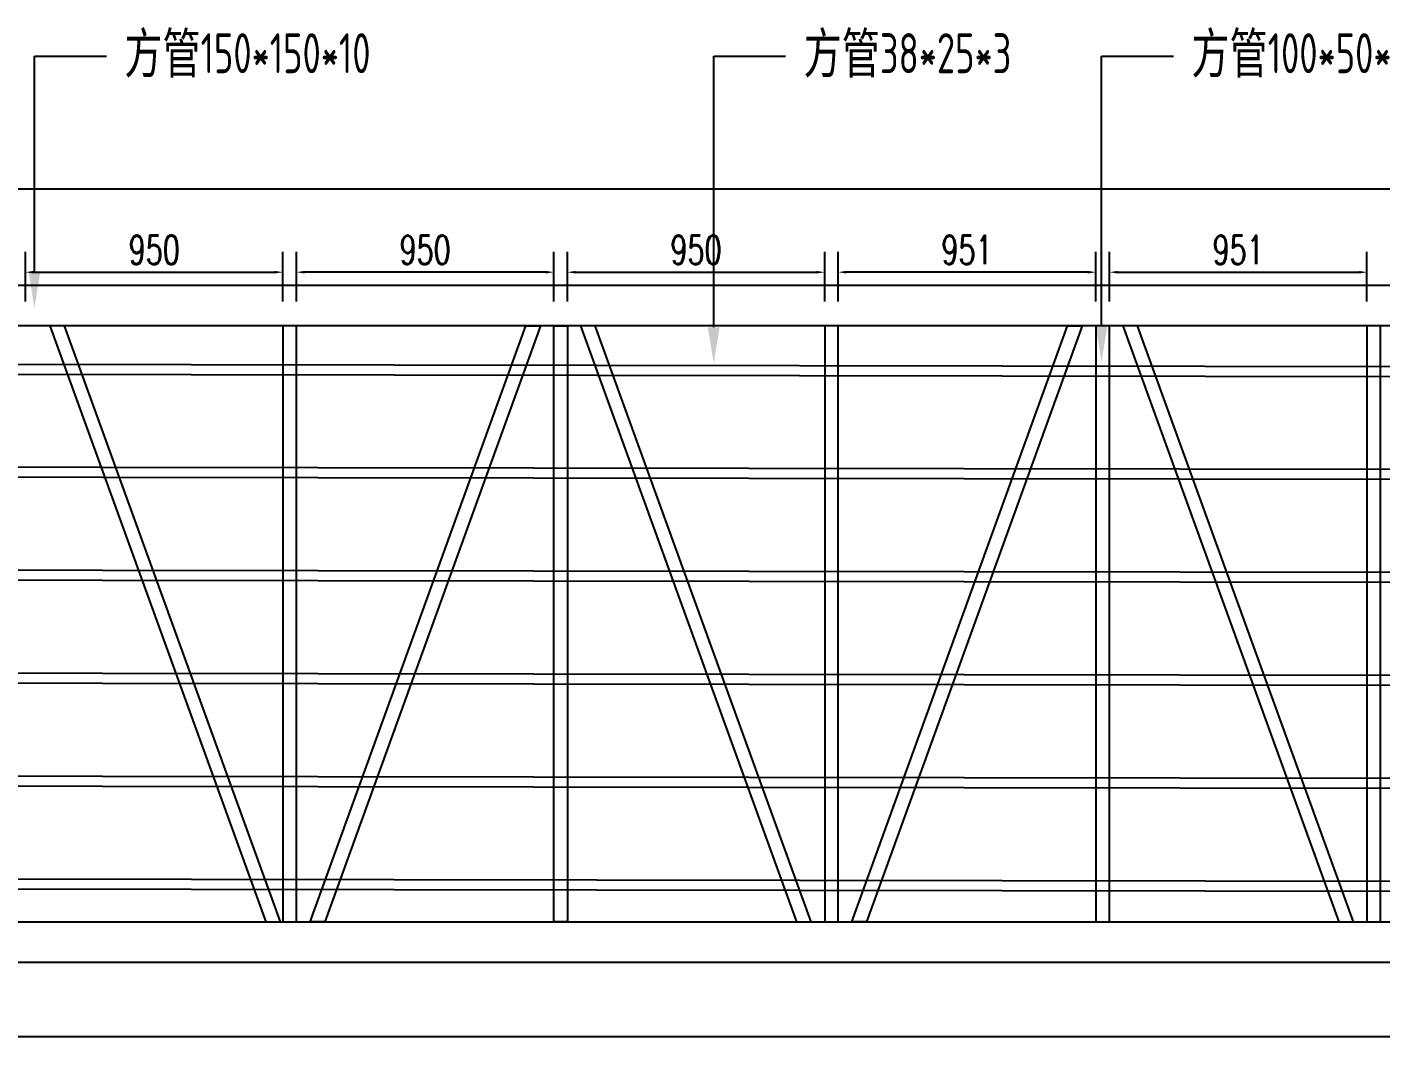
# Model space of a CAD drawing. Header units: millimetres. Extents: x -2430464 to 225692, y -180 to 1805330.
# Drawn here: x -673674 to -668676, y 476741 to 480543 of the extents above; entities that cross this region are included whole.
import ezdxf
from ezdxf import colors
from ezdxf.entities.mleader import LeaderData, LeaderLine
from ezdxf.math import Vec2, Vec3

# ---------------------------------------------------------------- set-up
doc = ezdxf.new("R2010")
doc.units = ezdxf.units.MM
doc.header["$LTSCALE"] = 1000
doc.layers.get('0').update_dxf_attribs({"linetype": 'CONTINUOUS'})
doc.layers.get('DEFPOINTS').update_dxf_attribs({"linetype": 'CONTINUOUS'})
for name, color, linetype in [('W-bridge approach引桥', 4, 'CONTINUOUS'), ('方管150X150X12', 3, 'CONTINUOUS'), ('结构', 1, 'CONTINUOUS')]:
    doc.layers.add(name, color=color, linetype=linetype)
doc.layers.add('成片房屋', color=1, linetype='CONTINUOUS', lineweight=0)
doc.styles.get("Standard").update_dxf_attribs({"font": 'tssdeng.shx', "width": 0.7, "bigfont": 'hztxt.shx'})
doc.styles.add('STANDARD_T3', font='simplex.shx', dxfattribs={"width": 0.7, "bigfont": 'gbcbig.shx'})
doc.dimstyles.new('W&&30', dxfattribs={"dimtxt": 105, "dimasz": 30, "dimexe": 75, "dimexo": 90, "dimgap": 30, "dimtad": 1, "dimdec": 0, "dimzin": 0, "dimdsep": 46, "dimtxsty": 'STANDARD_T3', "dimcen": 0.09, "dimclrd": 1, "dimclre": 1, "dimclrt": 7, "dimazin": 2, "dimtfac": 1, "dimtdec": 0, "dimtix": 1, "dimtmove": 2, "dimatfit": 3, "dimfxl": 0, "dimtolj": 1, "dimtzin": 0, "dimarcsym": 0})

# ---------------------------------------------------------------- blocks, each defined once
blk = doc.blocks.new('*D3019')
at = {"layer": 'DEFPOINTS', "color": 0, "transparency": 16777216}
for p in [(-670729.8, 479638), (-671679.8, 479440.1), (-670729.8, 479440.1)]:
    blk.add_point(p, dxfattribs=at)
at = {"layer": '成片房屋', "color": 1, "lineweight": -2, "transparency": 16777216}
for p, q in [((-671679.8, 479530.1), (-671679.8, 479713)), ((-670729.8, 479530.1), (-670729.8, 479713)), ((-671649.8, 479638), (-670759.8, 479638))]:
    blk.add_line(p, q, dxfattribs=at)
at = {"layer": '成片房屋', "color": 1, "transparency": 16777216}
for points in [[(-671649.8, 479643), (-671649.8, 479633), (-671679.8, 479638)], [(-670759.8, 479643), (-670759.8, 479633), (-670729.8, 479638)]]:
    blk.add_solid(points, dxfattribs=at)
at = {"layer": '成片房屋', "color": 7, "transparency": 16777216, "insert": (-671204.8, 479720.5), "char_height": 105, "attachment_point": 5, "style": 'STANDARD_T3'}
blk.add_mtext('\\A1;950', dxfattribs=at)
blk = doc.blocks.new('*D3020')
at = {"layer": 'DEFPOINTS', "color": 0, "transparency": 16777216}
for p in [(-670679.8, 479638), (-670679.8, 479440.1), (-669728.8, 479440.1)]:
    blk.add_point(p, dxfattribs=at)
at = {"layer": '成片房屋', "color": 1, "lineweight": -2, "transparency": 16777216}
for p, q in [((-670679.8, 479530.1), (-670679.8, 479713)), ((-669728.8, 479530.1), (-669728.8, 479713)), ((-669758.8, 479638), (-670649.8, 479638))]:
    blk.add_line(p, q, dxfattribs=at)
at = {"layer": '成片房屋', "color": 1, "transparency": 16777216}
for points in [[(-670649.8, 479643), (-670649.8, 479633), (-670679.8, 479638)], [(-669758.8, 479643), (-669758.8, 479633), (-669728.8, 479638)]]:
    blk.add_solid(points, dxfattribs=at)
at = {"layer": '成片房屋', "color": 7, "transparency": 16777216, "insert": (-670204.3, 479720.5), "char_height": 105, "attachment_point": 5, "style": 'STANDARD_T3'}
blk.add_mtext('\\A1;951', dxfattribs=at)
blk = doc.blocks.new('*D3021')
at = {"layer": 'DEFPOINTS', "color": 0, "transparency": 16777216}
for p in [(-668727.8, 479638), (-669678.8, 479440.1), (-668727.8, 479440.1)]:
    blk.add_point(p, dxfattribs=at)
at = {"layer": '成片房屋', "color": 1, "lineweight": -2, "transparency": 16777216}
for p, q in [((-669678.8, 479530.1), (-669678.8, 479713)), ((-668727.8, 479530.1), (-668727.8, 479713)), ((-669648.8, 479638), (-668757.8, 479638))]:
    blk.add_line(p, q, dxfattribs=at)
at = {"layer": '成片房屋', "color": 1, "transparency": 16777216}
for points in [[(-669648.8, 479643), (-669648.8, 479633), (-669678.8, 479638)], [(-668757.8, 479643), (-668757.8, 479633), (-668727.8, 479638)]]:
    blk.add_solid(points, dxfattribs=at)
at = {"layer": '成片房屋', "color": 7, "transparency": 16777216, "insert": (-669203.3, 479720.5), "char_height": 105, "attachment_point": 5, "style": 'STANDARD_T3'}
blk.add_mtext('\\A1;951', dxfattribs=at)
blk = doc.blocks.new('*D2889')
at = {"layer": 'DEFPOINTS', "color": 0, "transparency": 16777216}
for p in [(-680704.8, 477090.1), (-667704.8, 477090.1), (-667704.8, 476816.2)]:
    blk.add_point(p, dxfattribs=at)
at = {"layer": '成片房屋', "color": 1, "lineweight": -2, "transparency": 16777216}
for p, q in [((-680704.8, 477000.1), (-680704.8, 476741.2)), ((-667704.8, 477000.1), (-667704.8, 476741.2)), ((-680674.8, 476816.2), (-667734.8, 476816.2))]:
    blk.add_line(p, q, dxfattribs=at)
at = {"layer": '成片房屋', "color": 1, "transparency": 16777216}
for points in [[(-680674.8, 476821.2), (-680674.8, 476811.2), (-680704.8, 476816.2)], [(-667734.8, 476821.2), (-667734.8, 476811.2), (-667704.8, 476816.2)]]:
    blk.add_solid(points, dxfattribs=at)
at = {"layer": '成片房屋', "color": 7, "transparency": 16777216, "insert": (-674204.8, 476898.7), "char_height": 105, "attachment_point": 5, "style": 'STANDARD_T3'}
blk.add_mtext('\\A1;13000', dxfattribs=at)
blk = doc.blocks.new('*D3026')
at = {"layer": 'DEFPOINTS', "color": 0, "transparency": 16777216}
for p in [(-667704.8, 479945.3), (-680704.8, 479590.1), (-667704.8, 479590.1)]:
    blk.add_point(p, dxfattribs=at)
at = {"layer": '成片房屋', "color": 1, "lineweight": -2, "transparency": 16777216}
for p, q in [((-680704.8, 479680.1), (-680704.8, 480020.3)), ((-667704.8, 479680.1), (-667704.8, 480020.3)), ((-680674.8, 479945.3), (-667734.8, 479945.3))]:
    blk.add_line(p, q, dxfattribs=at)
at = {"layer": '成片房屋', "color": 1, "transparency": 16777216}
for points in [[(-680674.8, 479950.3), (-680674.8, 479940.3), (-680704.8, 479945.3)], [(-667734.8, 479950.3), (-667734.8, 479940.3), (-667704.8, 479945.3)]]:
    blk.add_solid(points, dxfattribs=at)
at = {"layer": '成片房屋', "color": 7, "transparency": 16777216, "insert": (-674204.8, 480027.8), "char_height": 105, "attachment_point": 5, "style": 'STANDARD_T3'}
blk.add_mtext('\\A1;13000', dxfattribs=at)
blk = doc.blocks.new('*D3052')
at = {"layer": 'DEFPOINTS', "color": 0, "transparency": 16777216}
for p in [(-672679.8, 479638), (-672679.8, 479440.1), (-671729.8, 479440.1)]:
    blk.add_point(p, dxfattribs=at)
at = {"layer": '成片房屋', "color": 1, "lineweight": -2, "transparency": 16777216}
for p, q in [((-672679.8, 479530.1), (-672679.8, 479713)), ((-671729.8, 479530.1), (-671729.8, 479713)), ((-671759.8, 479638), (-672649.8, 479638))]:
    blk.add_line(p, q, dxfattribs=at)
at = {"layer": '成片房屋', "color": 1, "transparency": 16777216}
for points in [[(-672649.8, 479643), (-672649.8, 479633), (-672679.8, 479638)], [(-671759.8, 479643), (-671759.8, 479633), (-671729.8, 479638)]]:
    blk.add_solid(points, dxfattribs=at)
at = {"layer": '成片房屋', "color": 7, "transparency": 16777216, "insert": (-672204.8, 479720.5), "char_height": 105, "attachment_point": 5, "style": 'STANDARD_T3'}
blk.add_mtext('\\A1;950', dxfattribs=at)
blk = doc.blocks.new('*D3053')
at = {"layer": 'DEFPOINTS', "color": 0, "transparency": 16777216}
for p in [(-672729.8, 479638), (-673679.8, 479440.1), (-672729.8, 479440.1)]:
    blk.add_point(p, dxfattribs=at)
at = {"layer": '成片房屋', "color": 1, "lineweight": -2, "transparency": 16777216}
for p, q in [((-673679.8, 479530.1), (-673679.8, 479713)), ((-672729.8, 479530.1), (-672729.8, 479713)), ((-673649.8, 479638), (-672759.8, 479638))]:
    blk.add_line(p, q, dxfattribs=at)
at = {"layer": '成片房屋', "color": 1, "transparency": 16777216}
for points in [[(-673649.8, 479643), (-673649.8, 479633), (-673679.8, 479638)], [(-672759.8, 479643), (-672759.8, 479633), (-672729.8, 479638)]]:
    blk.add_solid(points, dxfattribs=at)
at = {"layer": '成片房屋', "color": 7, "transparency": 16777216, "insert": (-673204.8, 479720.5), "char_height": 105, "attachment_point": 5, "style": 'STANDARD_T3'}
blk.add_mtext('\\A1;950', dxfattribs=at)
blk = doc.blocks.new('*U2831')
at = {"layer": 'W-bridge approach引桥', "color": 0}
blk.add_lwpolyline([(-6363, 29), (6363, 9), (6363, -29), (-6363, -9)], close=True, dxfattribs=at)
blk = doc.blocks.new('*U2832')
at = {"color": 0, "linetype": 'ByBlock', "lineweight": -2, "transparency": 16777216}
for p in [(0, 0), (0, -380), (0, -760), (0, -1140), (0, -1520), (0, -1900)]:
    blk.add_blockref('*U2831', p, dxfattribs=at)

msp = doc.modelspace()

# ---------------------------------------------------------------- linework, layer by layer
at = {"layer": '方管150X150X12'}
for points in [[(-680704.81, 479590.07), (-667704.81, 479590.07), (-667704.81, 479440.07), (-680554.81, 479440.07)], [(-680554.81, 477240.07), (-667704.81, 477240.07), (-667704.81, 477090.07), (-680704.81, 477090.07)]]:
    msp.add_lwpolyline(points, close=True, dxfattribs=at)
at = {"layer": '结构'}
for points in [[(-673589.81, 479440.07), (-672792.99, 477240.07), (-672738.81, 477240.07), (-673535.6, 479440.07)], [(-672729.81, 479440.07), (-672729.81, 477240.07), (-672679.81, 477240.07), (-672679.81, 479440.07)], [(-671778.81, 479440.07), (-672575.64, 477240.07), (-672629.81, 477240.07), (-671833.02, 479440.07)], [(-671679.81, 479440.07), (-671679.81, 477240.07), (-671729.81, 477240.07), (-671729.81, 479440.07)], [(-671630.81, 479440.07), (-670833.99, 477240.07), (-670779.81, 477240.07), (-671576.6, 479440.07)], [(-670729.81, 479440.07), (-670729.81, 477240.07), (-670679.81, 477240.07), (-670679.81, 479440.07)], [(-669778.81, 479440.07), (-670575.64, 477240.07), (-670629.81, 477240.07), (-669833.02, 479440.07)], [(-669728.81, 479440.07), (-669728.81, 477240.07), (-669678.81, 477240.07), (-669678.81, 479440.07)], [(-669628.81, 479440.07), (-668831.99, 477240.07), (-668777.81, 477240.07), (-669574.6, 479440.07)], [(-668727.81, 479440.07), (-668727.81, 477240.07), (-668677.81, 477240.07), (-668677.81, 479440.07)]]:
    msp.add_lwpolyline(points, close=True, dxfattribs=at)

# ---------------------------------------------------------------- block references
msp.add_blockref('*U2832', (-674191.81, 479280.07))

# ---------------------------------------------------------------- dimensions: what is measured, and where the dimension line sits
at = {"layer": '成片房屋', "color": 1}
for base, p1, p2, picture, middle in [((-667704.81, 479945.31), (-680704.81, 479590.07), (-667704.81, 479590.07), '*D3026', (-674204.81, 480027.81)), ((-672729.81, 479638.04), (-673679.81, 479440.07), (-672729.81, 479440.07), '*D3053', (-673204.81, 479720.54)), ((-672679.81, 479638.04), (-671729.81, 479440.07), (-672679.81, 479440.07), '*D3052', (-672204.81, 479720.54)), ((-670729.81, 479638.04), (-671679.81, 479440.07), (-670729.81, 479440.07), '*D3019', (-671204.81, 479720.54)), ((-670679.81, 479638.04), (-669728.81, 479440.07), (-670679.81, 479440.07), '*D3020', (-670204.31, 479720.54)), ((-668727.81, 479638.04), (-669678.81, 479440.07), (-668727.81, 479440.07), '*D3021', (-669203.31, 479720.54)), ((-667704.81, 476816.18), (-680704.81, 477090.07), (-667704.81, 477090.07), '*D2889', (-674204.81, 476898.68))]:
    dim = msp.add_linear_dim(base=base, p1=p1, p2=p2, dimstyle='W&&30', dxfattribs=at)
    dim.commit()
    dim.dimension.update_dxf_attribs({"geometry": picture, "text_midpoint": middle})

# ---------------------------------------------------------------- leaders
at = {"color": 3}
ml = msp.add_multileader_mtext('Standard', dxfattribs=at)
ml.set_content('{\\fSimSun|b0|i0|c134|p2;方管}150*150*10', color=3)
ml.set_leader_properties()
ml.build(insert=Vec2(0, 0))
ml.multileader.update_dxf_attribs({"dogleg_length": 265.42, "arrow_head_size": 132.71})
ctx = ml.context
ctx.base_point, ctx.char_height, ctx.arrow_head_size, ctx.landing_gap_size, ctx.plane_origin = Vec3(-673381.69, 480435.79), 147.456, 132.71, 66.36, Vec3(-673647.11, 487258.98)
notes = []
notes.append((ctx, [(0, (1, 1, 0), (-673647.11, 480435.79), (1, 0), 265.42, [(0, [(-673647.11, 479506.65)], 0, [])])]))
ctx.mtext.insert, ctx.mtext.flow_direction = Vec3(-673315.33, 480520.17), 5
ml = msp.add_multileader_mtext('Standard', dxfattribs=at)
ml.set_content('{\\fSimSun|b0|i0|c134|p2;方管}38*25*3', color=3)
ml.set_leader_properties()
ml.build(insert=Vec2(0, 0))
ml.multileader.update_dxf_attribs({"dogleg_length": 265.42, "arrow_head_size": 132.71})
ctx = ml.context
ctx.base_point, ctx.char_height, ctx.arrow_head_size, ctx.landing_gap_size, ctx.plane_origin = Vec3(-670874.07, 480435.79), 147.456, 132.71, 66.36, Vec3(-670889.49, 487258.98)
notes.append((ctx, [(0, (1, 1, 0), (-671139.49, 480435.79), (1, 0), 265.42, [(0, [(-671139.36, 479302.25)], 0, [])])]))
ctx.mtext.insert, ctx.mtext.flow_direction = Vec3(-670807.72, 480520.17), 5
ml = msp.add_multileader_mtext('Standard', dxfattribs=at)
ml.set_content('{\\fSimSun|b0|i0|c134|p2;方管}100*50*5', color=3)
ml.set_leader_properties()
ml.build(insert=Vec2(0, 0))
ml.multileader.update_dxf_attribs({"dogleg_length": 265.42, "arrow_head_size": 132.71})
ctx = ml.context
ctx.base_point, ctx.char_height, ctx.arrow_head_size, ctx.landing_gap_size, ctx.plane_origin = Vec3(-669442.28, 480435.79), 147.456, 132.71, 66.36, Vec3(-669207.7, 487258.98)
notes.append((ctx, [(0, (1, 1, 0), (-669707.7, 480435.79), (1, 0), 265.42, [(0, [(-669707.7, 479308.14)], 0, [])])]))
ctx.mtext.insert, ctx.mtext.flow_direction = Vec3(-669375.92, 480520.17), 5
for ctx, leaders in notes:
    for number, flags, end, landing, length, lines in leaders:
        leader = LeaderData()
        leader.index, (leader.has_last_leader_line, leader.has_dogleg_vector, leader.attachment_direction) = number, flags
        leader.last_leader_point, leader.dogleg_vector, leader.dogleg_length = Vec3(end), Vec3(landing), length
        for number, points, colour, breaks in lines:
            line = LeaderLine()
            line.index, line.vertices, line.color, line.breaks = number, Vec3.list(points), colors.encode_raw_color(colour), breaks
            leader.lines.append(line)
        ctx.leaders.append(leader)

doc.saveas('drawing.dxf')
